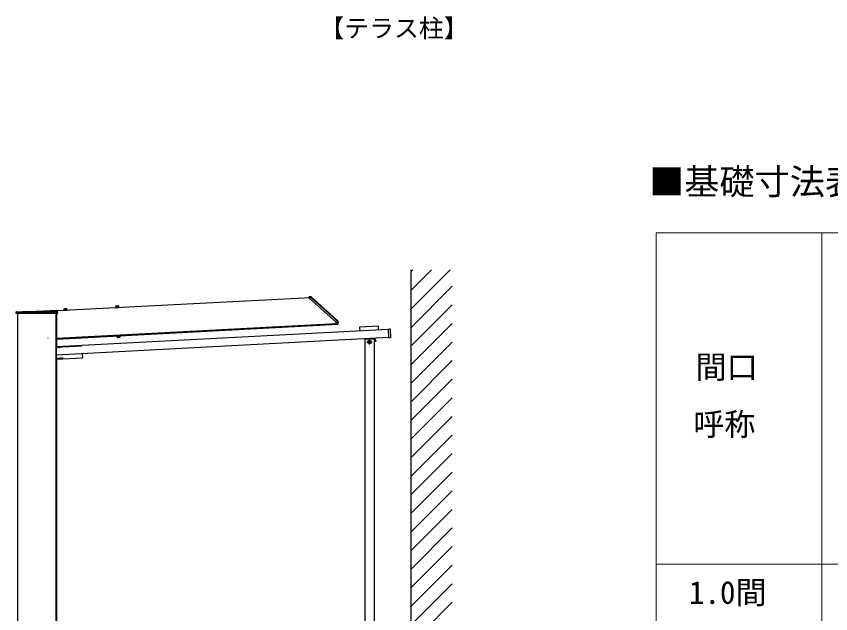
# Model space of a CAD drawing. Units: millimetres, scale not verified. Extents: x -8750 to 8750, y -12999 to 12940.
# Drawn here: x -2568 to 1366, y 2576 to 5462 of the extents above; entities that cross this region are included whole.
import ezdxf
from ezdxf.enums import TextEntityAlignment as Align

# ---------------------------------------------------------------- set-up
doc = ezdxf.new("R2010")
doc.units = ezdxf.units.MM
doc.header["$LTSCALE"] = 70
doc.layers.add('0-1_TABLE1', color=7, linetype='Continuous', lineweight=18)
for name, color, linetype in [('0-2_USER1', 3, 'Continuous'), ('0-3_YKK_11', 7, 'Continuous'), ('0-7_YKK_A1', 4, 'Continuous')]:
    doc.layers.add(name, color=color, linetype=linetype)
doc.styles.add('ＭＳ ゴシック', font='')
doc.styles.get('ＭＳ ゴシック').set_extended_font_data('MS Gothic')

msp = doc.modelspace()

# ---------------------------------------------------------------- linework, layer by layer
at = {"layer": '0-1_TABLE1'}
for p, q in [((522.99, 4416.07), (4122.99, 4416.07)), ((522.99, 4416.07), (522.99, -183.93)), ((522.99, 2816.07), (4122.99, 2816.07))]:
    msp.add_line(p, q, dxfattribs=at)
msp.add_lwpolyline([(1322.99, 4416.07), (1322.99, 2816.07), (1322.99, -183.93)], dxfattribs=at)
at = {"layer": '0-3_YKK_11'}
for p, q in [((-1152.8, 4101.38), (-1153.09, 4107)), ((-1015.02, 3991.25), (-1142.88, 4106.38)), ((-2072.76, 4057.38), (-2089.73, 4056.49)), ((-2072.76, 4057.38), (-2089.73, 4056.49)), ((-2089.73, 4056.49), (-2089.65, 4054.89)), ((-2088.97, 4061.45), (-2088.72, 4056.54)), ((-2088.7, 4061.65), (-2088.03, 4062.08)), ((-2085.78, 4061.62), (-2085.52, 4056.71)), ((-2085.36, 4055.11), (-2085.44, 4056.71)), ((-2076.97, 4055.55), (-2085.35, 4055.11)), ((-2076.97, 4055.55), (-2085.35, 4055.11)), ((-2084.7, 4061.68), (-2084.44, 4056.76)), ((-2078.31, 4062.01), (-2078.05, 4057.1)), ((-2077.23, 4062.07), (-2076.97, 4057.16)), ((-2077.05, 4057.15), (-2076.97, 4055.55)), ((-2075.04, 4062.76), (-2074.33, 4062.4)), ((-2072.67, 4055.78), (-2072.76, 4057.38)), ((-1116.36, 4078.66), (-1029.55, 4000.5)), ((-2535.05, 4034.63), (-2537.67, 4034.63)), ((-2371.9, 4034.63), (-2518.42, 4034.63)), ((-2384.9, 4030.63), (-2404.8, 4030.63)), ((-2322.42, 4044.29), (-2339.39, 4043.4)), ((-2322.42, 4044.29), (-2339.39, 4043.4)), ((-2339.39, 4043.4), (-2339.31, 4041.81)), ((-2337.96, 4048.4), (-2337.71, 4043.49)), ((-2337.66, 4049), (-2324.73, 4049.68)), ((-2337.29, 4048.44), (-2337.38, 4048.66)), ((-2337.29, 4048.44), (-2337.03, 4043.53)), ((-2335.01, 4042.03), (-2335.1, 4043.63)), ((-2326.63, 4042.47), (-2335.01, 4042.03)), ((-2326.63, 4042.47), (-2335.01, 4042.03)), ((-2331.84, 4048.72), (-2331.58, 4043.81)), ((-2330.48, 4048.8), (-2330.23, 4043.88)), ((-2326.71, 4044.07), (-2326.63, 4042.47)), ((-2325.03, 4049.08), (-2324.78, 4044.17)), ((-2322.33, 4042.69), (-2322.42, 4044.29)), ((-2373.84, 3907.81), (-1022.7, 3978.62)), ((-1022.98, 3984.1), (-1022.9, 3982.49)), ((-1022.85, 3981.62), (-1013.37, 3982.12)), ((-1022.78, 3980.12), (-1013.29, 3980.62)), ((-1016.17, 3978.37), (-1015.94, 3973.97)), ((-770.54, 3949.78), (-2374.8, 3865.71)), ((-2413.8, 3906.73), (-2416.4, 3906.59)), ((-768.45, 3909.84), (-2375.24, 3825.63)), ((-2065.51, 3918.97), (-2082.48, 3918.08)), ((-2065.51, 3918.97), (-2082.48, 3918.08)), ((-2082.48, 3918.08), (-2082.4, 3916.48)), ((-2080.31, 3911.19), (-2080.11, 3911.09)), ((-2078.1, 3916.7), (-2078.19, 3918.3)), ((-2069.72, 3917.14), (-2078.1, 3916.7)), ((-2069.72, 3917.14), (-2078.1, 3916.7)), ((-2075.68, 3916.83), (-2068.49, 3917.21)), ((-2069.8, 3918.74), (-2069.71, 3917.14)), ((-2066.94, 3911.89), (-2067.13, 3911.77)), ((-2065.42, 3917.37), (-2065.5, 3918.97)), ((-2251.35, 3869.17), (-2376.1, 3862.63)), ((-2365.24, 3863.2), (-2358.01, 3863.58)), ((-2374.8, 3806.13), (-2249.39, 3812.7)), ((-2341.61, 3810.67), (-2354.88, 3810.67))]:
    msp.add_line(p, q, dxfattribs=at)
for points in [[(-2371.52, 4040.12), (-1144.95, 4104.4), (-1016.73, 3988.95), (-1026.19, 3997.47), (-1027.24, 3998.41), (-1028.5, 3999.55), (-1029.55, 4000.5), (-1028.5, 3999.55), (-1029.55, 4000.5), (-1028.5, 3999.55), (-1027.24, 3998.41), (-1026.19, 3997.47), (-1027.24, 3998.41), (-1028.5, 3999.55), (-1027.24, 3998.41), (-1026.19, 3997.47)], [(-1145.52, 4107.4), (-1153.12, 4107.47), (-1153.09, 4107), (-1153.12, 4107.47), (-1153.09, 4107), (-1153.12, 4107.47)], [(-1022.44, 3973.63), (-1022.75, 3979.55), (-1022.99, 3984.3), (-1152.79, 4101.17), (-1153.01, 4105.47)], [(-2072.68, 4055.78), (-2089.65, 4054.89), (-2072.68, 4055.78)], [(-2074.03, 4062.24), (-2073.78, 4057.32), (-2078.05, 4057.1), (-2085.52, 4056.71), (-2088.72, 4056.54), (-2084.44, 4056.76), (-2076.97, 4057.16), (-2073.78, 4057.32)], [(-2076.22, 4055.59), (-2086.16, 4055.07), (-2076.22, 4055.59)], [(-2077.05, 4057.15), (-2085.44, 4056.71), (-2077.05, 4057.15)], [(-2077.25, 4057.14), (-2085.24, 4056.72), (-2077.25, 4057.14)], [(-2075.05, 4062.76), (-2076.2, 4062.7), (-2075.05, 4062.76)], [(-1117.41, 4079.61), (-1116.36, 4078.66), (-1117.41, 4079.61)], [(-1117.41, 4079.61), (-1116.36, 4078.66), (-1117.41, 4079.61)], [(-2562.8, 4025.79), (-2562.8, 756.35), (-2376.29, 755.2)], [(-2535.05, 4034.63), (-2535.05, 4034.7), (-2535.05, 4034.63)], [(-2535.05, 4034.63), (-2535.05, 4034.7), (-2535.05, 4034.63)], [(-2535.05, 4034.63), (-2518.42, 4034.63), (-2535.05, 4034.63)], [(-2535.05, 4034.63), (-2518.42, 4034.63), (-2535.05, 4034.63)], [(-2380.44, 4033.64), (-2380.45, 4033.94), (-2380.44, 4033.64)], [(-2380.44, 4033.64), (-2380.45, 4033.94), (-2380.44, 4033.64)], [(-2380.44, 4033.64), (-2380.45, 4033.94), (-2380.44, 4033.64)], [(-2380.44, 4033.64), (-2380.45, 4033.94), (-2380.44, 4033.64)], [(-2376, 3906.63), (-2374.8, 3906.63), (-2374.8, 4025.79), (-2374.8, 3863.63), (-2376.1, 3863.63), (-2374.8, 3863.63), (-2376.1, 3863.63), (-2374.8, 3863.63)], [(-2371.79, 4034.63), (-2371.9, 4034.63), (-2371.79, 4034.63)], [(-2371.79, 4034.63), (-2371.9, 4034.63), (-2371.79, 4034.63)], [(-2322.33, 4042.69), (-2339.31, 4041.81), (-2322.33, 4042.69)], [(-2324.36, 4049.12), (-2324.1, 4044.2), (-2330.23, 4043.88), (-2337.03, 4043.53), (-2337.71, 4043.49), (-2331.58, 4043.81), (-2324.78, 4044.17), (-2324.1, 4044.2)], [(-2334.93, 4049.14), (-2337.66, 4049), (-2334.93, 4049.14)], [(-2337.29, 4048.44), (-2337.38, 4048.66), (-2337.47, 4048.84), (-2337.55, 4048.95), (-2337.63, 4049), (-2337.66, 4049)], [(-2337.38, 4048.66), (-2337.47, 4048.84), (-2337.55, 4048.95), (-2337.63, 4049), (-2337.66, 4049)], [(-2325.87, 4042.51), (-2335.81, 4041.99), (-2325.87, 4042.51)], [(-2326.71, 4044.07), (-2335.1, 4043.63), (-2326.71, 4044.07)], [(-2326.91, 4044.06), (-2334.9, 4043.64), (-2326.91, 4044.06)], [(-2324.73, 4049.68), (-2324.75, 4049.67), (-2324.83, 4049.62), (-2324.9, 4049.49), (-2324.97, 4049.31), (-2325.03, 4049.08)], [(-2325.03, 4049.08), (-2324.97, 4049.31), (-2324.9, 4049.49), (-2324.83, 4049.62), (-2324.75, 4049.67), (-2324.73, 4049.68)], [(-2374.8, 3926.09), (-2373.58, 3902.82), (-1012.95, 3974.13), (-1013.31, 3981), (-1013.38, 3982.4), (-1013.31, 3981)], [(-1022.85, 3981.55), (-1022.9, 3982.49), (-1022.85, 3981.55)], [(-1022.85, 3981.55), (-1022.9, 3982.49), (-1022.85, 3981.55)], [(-1022.85, 3981.55), (-1022.82, 3981.05), (-1022.85, 3981.55)], [(-1022.85, 3981.55), (-1022.82, 3981.05), (-1022.85, 3981.55)], [(-1016.13, 3977.47), (-1016.73, 3988.95), (-1016.18, 3978.47)], [(-1016.23, 3979.46), (-1016.22, 3979.16), (-1016.23, 3979.46)], [(-1016.23, 3979.46), (-1016.22, 3979.16), (-1016.23, 3979.46)], [(-1016.23, 3979.46), (-1016.22, 3979.16), (-1016.23, 3979.46)], [(-1016.23, 3979.46), (-1016.22, 3979.16), (-1016.23, 3979.46)], [(-1013.38, 3982.4), (-1013.31, 3981), (-1013.38, 3982.4), (-1013.7, 3988.49)], [(-2065.42, 3917.37), (-2082.4, 3916.48), (-2065.42, 3917.37)], [(-2081.1, 3916.55), (-2075.68, 3916.83), (-2075.42, 3911.92)], [(-2080.84, 3911.63), (-2081.1, 3916.55), (-2079.33, 3916.64)], [(-2075.45, 3911.34), (-2079.93, 3911.1), (-2075.45, 3911.34)], [(-2079.07, 3911.73), (-2079.33, 3916.64), (-2072.14, 3917.02)], [(-2069.05, 3918.78), (-2078.99, 3918.26), (-2069.05, 3918.78)], [(-2069.8, 3918.74), (-2078.19, 3918.3), (-2069.8, 3918.74)], [(-2069.92, 3917.13), (-2077.9, 3916.71), (-2069.92, 3917.13)], [(-2066.46, 3912.39), (-2066.72, 3917.3), (-2072.14, 3917.02), (-2071.88, 3912.1)], [(-2066.72, 3917.3), (-2068.49, 3917.21), (-2068.23, 3912.3)], [(-2374.33, 3862.73), (-2374.8, 3862.23), (-2374.33, 3862.73)], [(-2373.02, 3861.49), (-2373.3, 3861.19), (-2373.02, 3861.49)], [(-2361.81, 3862.08), (-2359.24, 3862.22), (-2358.92, 3861.93), (-2359.24, 3862.22)], [(-2358.92, 3861.93), (-2358.92, 3861.83), (-2358.6, 3861.55), (-2358.92, 3861.83)], [(-2374.8, 3808.15), (-2374.8, 1378.13), (-2375.1, 1378.13), (-2374.8, 1378.13)], [(-2375.1, 1307.63), (-2374.8, 1307.63), (-2374.8, 3808.15)], [(-2354.99, 3810.67), (-2372.27, 3809.76), (-2372.8, 3810.26), (-2372.27, 3809.76)]]:
    msp.add_lwpolyline(points, dxfattribs=at)
for points in [[(-2075.66, 4062.73), (-2081, 4062.45), (-2086.87, 4062.14), (-2088.02, 4062.08), (-2086.87, 4062.14), (-2081, 4062.45)], [(-2076.2, 4062.7), (-2082.07, 4062.4), (-2087.4, 4062.12), (-2082.07, 4062.4)], [(-1117.41, 4079.61), (-1118.67, 4080.74), (-1119.72, 4081.69), (-1118.67, 4080.74)], [(-1117.41, 4079.61), (-1118.67, 4080.74), (-1119.72, 4081.69), (-1118.67, 4080.74)], [(-2376.1, 755.2), (-2376.1, 4025.79), (-2376.1, 1382.63), (-2376.4, 1382.63), (-2405.8, 1382.63), (-2405.8, 1325.63), (-2376.4, 1325.63), (-2376.1, 1325.63)], [(-2067.31, 3911.76), (-2071.8, 3911.53), (-2078.1, 3911.2), (-2080.11, 3911.09), (-2078.1, 3911.2), (-2071.8, 3911.53)], [(-2075.45, 3911.34), (-2069.14, 3911.67), (-2067.13, 3911.77), (-2069.14, 3911.67)]]:
    msp.add_lwpolyline(points, close=True, dxfattribs=at)
for centre, radius, start, end in [((-1145.55, 4103.4), 4, 48, 89.5), ((-2086.49, 4057.46), 4.7, 94.56223, 121.8101), ((-2087.13, 4059.29), 2.84, 95.51005, 130.35185), ((-2087.38, 4059.28), 2.83, 55.59087, 90.54722), ((-2086.76, 4057.4), 4.74, 64.30081, 91.32686), ((-2081.21, 4049.05), 13.37, 93.68654, 109.96097), ((-2080.15, 4049.19), 13.29, 93.63748, 110.01003), ((-2081.52, 4049.12), 13.29, 75.98997, 92.36252), ((-2080.46, 4049.09), 13.37, 76.03903, 92.31346), ((-2075.81, 4057.98), 4.74, 94.67314, 121.69919), ((-2075.39, 4059.9), 2.84, 95.49809, 130.36382), ((-2076.08, 4058), 4.7, 64.1899, 91.43777), ((-2075.64, 4059.89), 2.84, 55.60356, 90.53453), ((-2537.67, 4084.63), 50, 270, 273.00032), ((-2334.33, 4040.11), 9.06, 93.79487, 113.64098), ((-2337.17, 4048.37), 0.792, 127.62441, 177.82142), ((-2333.18, 4038.04), 11.18, 93.7857, 111.55959), ((-2334.58, 4040.1), 9.05, 72.34957, 92.21458), ((-2333.48, 4038.09), 11.11, 74.38479, 92.26992), ((-2327.74, 4038.39), 11.11, 93.73008, 111.61521), ((-2326.85, 4040.49), 9.06, 93.79889, 113.63696), ((-2328.03, 4038.31), 11.18, 74.44041, 92.2143), ((-2327.1, 4040.5), 9.04, 72.34526, 92.21888), ((-2325.14, 4049), 0.792, 8.17858, 58.37559), ((-1017.7, 3988.28), 4, 3, 48), ((-2078.36, 3918.4), 7.2, 249.81909, 272.03402), ((-2079.8, 3912.38), 1.28, 215.40801, 264.19974), ((-2080.18, 3912.34), 1.26, 281.33429, 331.05796), ((-2075.94, 3923.76), 12.44, 255.41006, 272.27552), ((-2078.6, 3918.38), 7.2, 273.95424, 296.19265), ((-2076.24, 3923.67), 12.36, 273.6729, 290.64152), ((-2072.3, 3923.88), 12.36, 255.35848, 272.3271), ((-2069.39, 3918.87), 7.21, 249.82394, 272.02917), ((-2072.6, 3923.94), 12.44, 273.72448, 290.58994), ((-2069.63, 3918.84), 7.19, 273.94905, 296.19784), ((-2067.2, 3913.02), 1.26, 214.94204, 264.66571), ((-2067.58, 3913.02), 1.28, 281.80026, 330.59199), ((-2354.88, 3808.67), 2, 90, 93), ((-2354.88, 3808.67), 2, 90, 93), ((-2341.61, 3812.67), 2, 270, 273), ((-2341.61, 3812.67), 2, 270, 273)]:
    msp.add_arc(centre, radius, start, end, dxfattribs=at)
at = {"layer": '0-7_YKK_A1'}
for p, q in [((-661.79, 4236.82), (-661.79, 1307.63)), ((-661.79, 4227.19), (-652.17, 4236.82)), ((-661.79, 4137.39), (-562.36, 4236.82)), ((-661.79, 4047.59), (-472.56, 4236.82)), ((-661.79, 3957.79), (-461.79, 4157.79)), ((-661.79, 3867.98), (-461.79, 4067.98)), ((-2568.33, 4025.79), (-2568.26, 4033.64)), ((-2567.83, 4025.79), (-2568.33, 4025.79)), ((-2370.36, 4025.79), (-2567.83, 4025.79)), ((-2567.26, 4034.63), (-2371.75, 4034.63)), ((-2535.02, 4034.7), (-2372.78, 4043.2)), ((-2371.74, 4042.31), (-2370.76, 4033.74)), ((-2370.76, 4033.74), (-2370.76, 4033.71)), ((-2370.76, 4033.71), (-2369.85, 4025.79)), ((-2369.85, 4025.79), (-2370.36, 4025.79)), ((-661.79, 3778.18), (-461.79, 3978.18)), ((-910.02, 3959.01), (-909.16, 3942.53)), ((-820.2, 3964.72), (-909.08, 3960.06)), ((-818.28, 3947.29), (-819.15, 3963.77)), ((-769.42, 3951.23), (-770.61, 3951.17)), ((-770.6, 3950.82), (-770.61, 3951.17)), ((-770.61, 3951.17), (-770.61, 3951.17)), ((-770.57, 3950.32), (-770.6, 3950.82)), ((-768.42, 3909.3), (-770.57, 3950.32)), ((-769.42, 3951.23), (-769.42, 3951.23)), ((-768.82, 3951.37), (-762.93, 3951.68)), ((-762.41, 3951.21), (-760.21, 3909.27)), ((-883.78, 3904.51), (-883.78, 2304.51)), ((-882.28, 3904.51), (-882.28, 3906.51)), ((-861.78, 3876), (-861.78, 3901.01)), ((-841.28, 3904.51), (-841.28, 3906.51)), ((-841.28, 3905.01), (-838.6, 3905.01)), ((-829.26, 3891.56), (-835.88, 3905.77)), ((-833.64, 3895.04), (-831.37, 3896.1)), ((-768.39, 3908.8), (-768.42, 3909.3)), ((-768.39, 3908.8), (-768.38, 3908.45)), ((-768.38, 3908.45), (-767.18, 3908.51)), ((-768.38, 3908.45), (-768.38, 3908.45)), ((-767.18, 3908.51), (-767.18, 3908.51)), ((-760.68, 3908.74), (-766.57, 3908.43)), ((-849.28, 3888.51), (-874.29, 3888.51)), ((-661.79, 3688.38), (-461.79, 3888.38)), ((-2249.42, 3832.22), (-2248.45, 3813.75)), ((-2373.72, 3806.18), (-2249.39, 3812.7)), ((-661.79, 3598.58), (-461.79, 3798.58)), ((-661.79, 3508.77), (-461.79, 3708.77)), ((-661.79, 3418.97), (-461.79, 3618.97)), ((-661.79, 3329.17), (-461.79, 3529.17)), ((-661.79, 3239.37), (-461.79, 3439.37)), ((-661.79, 3149.56), (-461.79, 3349.56)), ((-661.79, 3059.76), (-461.79, 3259.76)), ((-661.79, 2969.96), (-461.79, 3169.96)), ((-661.79, 2880.16), (-461.79, 3080.16)), ((-661.79, 2790.35), (-461.79, 2990.35)), ((-661.79, 2700.55), (-461.79, 2900.55)), ((-661.79, 2610.75), (-461.79, 2810.75)), ((-661.79, 2520.95), (-461.79, 2720.95)), ((-661.79, 2431.14), (-461.79, 2631.14))]:
    msp.add_line(p, q, dxfattribs=at)
for points in [[(-883.78, 3904.51), (-839.78, 3904.51), (-839.78, 2304.51)], [(-829.26, 3891.56), (-831.52, 3890.51), (-838.15, 3904.72)]]:
    msp.add_lwpolyline(points, dxfattribs=at)
msp.add_lwpolyline([(-861.78, 3896.01), (-855.28, 3892.26), (-855.28, 3884.75), (-861.78, 3881), (-868.28, 3884.75), (-868.28, 3892.26)], close=True, dxfattribs=at)
for radius in [8.5, 7.7, 6.5]:
    msp.add_circle((-861.78, 3888.51), radius, dxfattribs=at)
for centre, radius, start, end in [((-2567.26, 4033.63), 1, 90, 176.5048), ((-2567.26, 4033.63), 1, 176.5048, 179.5), ((-2537.64, 4084.63), 50, 270, 273.00032), ((-2372.73, 4042.2), 1, 6.5, 93.00032), ((-2371.75, 4033.63), 1, 6.5, 90), ((-769.38, 3954.1), 2.86, 272.73957, 279.49104), ((-838.6, 3904.51), 0.5, 25, 90), ((-838.6, 3904.51), 3, 25, 41.81032), ((-766.86, 3904.24), 4.28, 87.31821, 94.21342), ((-2249.45, 3813.7), 1, 273, 3)]:
    msp.add_arc(centre, radius, start, end, dxfattribs=at)
for centre, major_axis, ratio, start_param, end_param in [((-909.02, 3959.06), (0.746, -0.672), 0.99628, 2.358058, 3.9251274), ((-820.15, 3963.72), (-0.672, -0.746), 0.99628, 2.358058, 3.9251274), ((-769.42, 3951.27), (0.599, 0.031), 0.061163, 4.712389, 5.0226887), ((-768.81, 3951.07), (0.016, -0.3), 0.998135, 3.1415927, 3.9550709), ((-762.91, 3951.18), (0.336, 0.373), 0.99628, 5.4996506, 7.06672), ((-766.59, 3908.73), (0.016, -0.3), 0.998135, 5.4698366, 6.2831853), ((-760.71, 3909.24), (0.373, -0.336), 0.99628, 5.4996506, 7.06672)]:
    msp.add_ellipse(centre, major_axis=major_axis, ratio=ratio, start_param=start_param, end_param=end_param, dxfattribs=at)

# ---------------------------------------------------------------- texts
at = {"layer": '0-1_TABLE1', "style": 'ＭＳ ゴシック'}
for s, p in [('間口', (714.19, 3679.7)), ('呼称', (702.25, 3403.28)), ('1.0間', (681.8, 2590.64))]:
    msp.add_text(s, height=110, dxfattribs=at).set_placement(p, align=Align.BOTTOM_LEFT)
at = {"layer": '0-2_USER1', "style": 'ＭＳ ゴシック'}
for s, height, p in [('【テラス柱】', 87.98, (-1103.5, 5334.28)), ('■基礎寸法表（サポート）', 124.6, (488.75, 4563.36))]:
    msp.add_text(s, height=height, dxfattribs=at).set_placement(p, align=Align.BOTTOM_LEFT)

doc.saveas('drawing.dxf')
